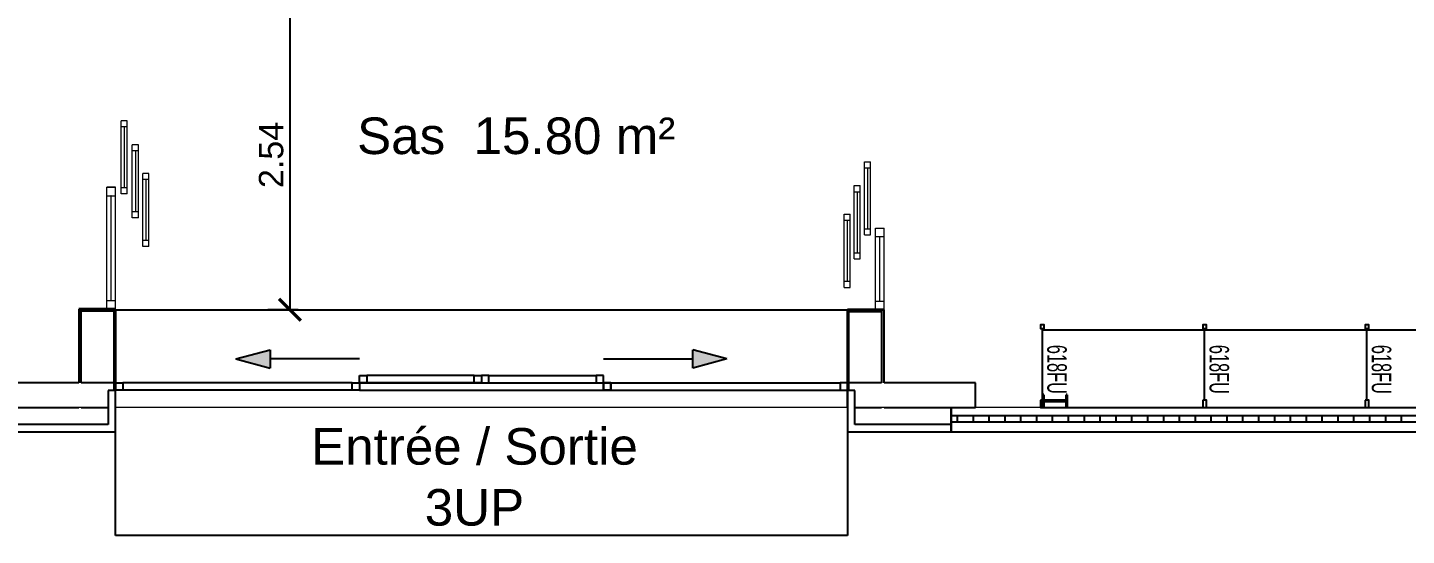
# Model space of a CAD drawing. Header units: millimetres. Extents: x 15590 to 15992, y 1055 to 1132.
# Drawn here: x 15659.18 to 15670.48, y 1069.46 to 1073.62 of the extents above; entities that cross this region are included whole.
import ezdxf
from ezdxf.enums import TextEntityAlignment as Align

# ---------------------------------------------------------------- set-up
doc = ezdxf.new("R2010")
doc.units = ezdxf.units.MM
doc.header["$MEASUREMENT"] = 0
doc.linetypes.add('Court', pattern=[0.25, 0.05, -0.075, 0.05, -0.075])
doc.linetypes.add('Tirets courts A', pattern=[0.4, 0.2, -0.2])
doc.layers.get('0').update_dxf_attribs({"lineweight": 9})
for name, color, linetype in [('auvent 3D', 7, 'Continuous'), ('gondole', 6, 'Continuous'), ('murs exterieurs.P', 7, 'Continuous'), ('murs interieurs.P', 7, 'Continuous'), ('structure', 7, 'Continuous'), ('texte.VETTI', 7, 'Continuous')]:
    doc.layers.add(name, color=color, linetype=linetype)
doc.layers.add('DM cloison', color=7, linetype='Continuous', lineweight=9)
doc.layers.add('DM Divers', color=7, linetype='Continuous', lineweight=9)
doc.styles.get("Standard").update_dxf_attribs({"font": 'swiss.ttf', "height": 0.2})
doc.dimstyles.get("Standard").update_dxf_attribs({"dimtxt": 0.2, "dimasz": 0.18, "dimexe": 0.18, "dimexo": 0.0625, "dimgap": 0.05, "dimtad": 1, "dimzin": 4, "dimdsep": 46, "dimtxsty": 'Standard', "dimblk": 'ARCHTICK', "dimcen": 0.09, "dimadec": 0, "dimazin": 0, "dimtfac": 1, "dimtofl": 0, "dimtmove": 0, "dimatfit": 3, "dimfxl": 1, "dimtolj": 1, "dimtzin": 0, "dimarcsym": 0})

# ---------------------------------------------------------------- blocks, each defined once
blk = doc.blocks.new('Entrée Sortie')
at = {"layer": 'DM Divers', "insert": (49, 458), "char_height": 300, "width": 3361.04, "attachment_point": 2}
blk.add_mtext('{\\fArial|b0|i0|c0|p34;\\C1;Entrée / Sortie\\Ftxt|c0;\\P\\fArial|b0|i0|c238|p34;3UP}', dxfattribs=at)
blk = doc.blocks.new('_ArchTick')
at = {"color": 0, "linetype": 'ByBlock', "const_width": 0.15}
blk.add_lwpolyline([(-0.5, -0.5), (0.5, 0.5)], dxfattribs=at)
blk = doc.blocks.new('*D78')
at = {"layer": 'DEFPOINTS', "color": 0, "transparency": 16777216}
for p in [(15661.461, 1073.85), (15661.331, 1071.31), (15661.461, 1071.31)]:
    blk.add_point(p, dxfattribs=at)
at = {"layer": 'DM cloison', "color": 0, "lineweight": -2, "transparency": 16777216}
for p, q in [((15661.399, 1073.85), (15661.151, 1073.85)), ((15661.331, 1073.85), (15661.331, 1071.31)), ((15661.399, 1071.31), (15661.151, 1071.31))]:
    blk.add_line(p, q, dxfattribs=at)
at = {"layer": 'DM cloison', "color": 0, "lineweight": -2, "transparency": 16777216, "xscale": 0.18, "yscale": 0.18, "zscale": 0.18}
for p, rotation in [((15661.331, 1073.85), 90), ((15661.331, 1071.31), 270)]:
    blk.add_blockref('_ArchTick', p, dxfattribs=dict(at, rotation=rotation))
at = {"layer": 'DM cloison', "color": 0, "transparency": 16777216, "insert": (15661.178, 1072.58), "char_height": 0.2, "attachment_point": 5, "rotation": 90}
blk.add_mtext('\\A1;2.54', dxfattribs=at)
blk = doc.blocks.new('M618FU-1330')
for points in [[(-0.637, 1.345), (-0.647, 1.345), (-0.647, 1.36), (-0.677, 1.36), (-0.677, 1.33), (-0.647, 1.33), (-0.647, 1.345), (-0.637, 1.345)], [(-0.06, 1.345), (-0.637, 1.345)], [(-0.636, 0.015), (-0.636, 1.345)], [(-0.637, 0.015), (-0.647, 0.015), (-0.647, 0.03), (-0.677, 0.03), (-0.677, 0), (-0.647, 0), (-0.647, 0.015), (-0.637, 0.015)], [(-0.06, 0.015), (-0.637, 0.015)]]:
    blk.add_lwpolyline(points)
for points in [[(-0.06, 1.33), (0, 1.33), (0, 1.36), (-0.06, 1.36)], [(-0.06, 0), (0, 0), (0, 0.03), (-0.06, 0.03)]]:
    blk.add_lwpolyline(points, close=True)
at = {"color": 7, "lineweight": 25}
blk.add_lwpolyline([(0, 0.03), (0, 1.33)], dxfattribs=at)
at = {"color": 151, "lineweight": 15, "width": 0.6}
blk.add_text('618FU', height=0.16, dxfattribs=at).set_placement((-0.11, 0.135), align=Align.MIDDLE_RIGHT)

msp = doc.modelspace()

# ---------------------------------------------------------------- hatches: boundary and pattern name
at = {"layer": 'murs exterieurs.P', "linetype": 'Continuous', "ltscale": 1000}
h = msp.add_hatch(dxfattribs=at)
h.set_pattern_fill('ISOLANT_POLYSTYRENE_0005', color=256, scale=0.1, angle=90, style=0, pattern_type=2)
h.set_pattern_definition([(90, (15639.76314, 1074.65998), (-0.13, 8e-18), []), (180, (15639.76314, 1074.65998), (-8e-18, -0.13), [])])
h.paths.add_polyline_path([(15666.751, 1070.39), (15677.601, 1070.39), (15677.601, 1070.44), (15666.751, 1070.44)], flags=0)
at = {"layer": 'texte.VETTI', "linetype": 'Continuous'}
for points in [[(15660.889, 1070.907), (15661.169, 1070.832), (15661.169, 1070.982)], [(15664.913, 1070.907), (15664.634, 1070.982), (15664.634, 1070.832)]]:
    msp.add_hatch(color=256, dxfattribs=at).paths.add_polyline_path(points, flags=0)

# ---------------------------------------------------------------- linework, layer by layer
for p, q in [((15659.948, 1072.26), (15659.948, 1072.86)), ((15659.998, 1072.86), (15659.948, 1072.86)), ((15659.998, 1072.26), (15659.998, 1072.86)), ((15659.998, 1072.81), (15659.948, 1072.81)), ((15659.973, 1072.81), (15659.973, 1072.31)), ((15660.039, 1072.064), (15660.039, 1072.664)), ((15660.089, 1072.664), (15660.039, 1072.664)), ((15660.089, 1072.614), (15660.039, 1072.614)), ((15660.064, 1072.614), (15660.064, 1072.114)), ((15660.089, 1072.064), (15660.089, 1072.664)), ((15666.041, 1071.924), (15666.041, 1072.524)), ((15666.041, 1072.524), (15666.091, 1072.524)), ((15666.091, 1071.924), (15666.091, 1072.524)), ((15660.125, 1071.829), (15660.125, 1072.429)), ((15660.175, 1072.429), (15660.125, 1072.429)), ((15660.175, 1072.379), (15660.125, 1072.379)), ((15660.15, 1072.379), (15660.15, 1071.879)), ((15660.175, 1071.829), (15660.175, 1072.429)), ((15666.041, 1072.474), (15666.091, 1072.474)), ((15666.066, 1072.474), (15666.066, 1071.974)), ((15659.831, 1071.315), (15659.831, 1072.315)), ((15659.831, 1072.315), (15659.901, 1072.315)), ((15659.901, 1072.315), (15659.831, 1072.315)), ((15659.901, 1071.315), (15659.901, 1072.315)), ((15659.998, 1072.31), (15659.948, 1072.31)), ((15665.955, 1071.728), (15665.955, 1072.328)), ((15665.955, 1072.328), (15666.005, 1072.328)), ((15665.955, 1072.278), (15666.005, 1072.278)), ((15665.98, 1072.278), (15665.98, 1071.778)), ((15666.005, 1071.728), (15666.005, 1072.328)), ((15659.831, 1072.245), (15659.901, 1072.245)), ((15659.866, 1072.245), (15659.863, 1072.245)), ((15659.863, 1072.245), (15659.863, 1071.385)), ((15659.998, 1072.26), (15659.948, 1072.26)), ((15660.089, 1072.114), (15660.039, 1072.114)), ((15660.089, 1072.064), (15660.039, 1072.064)), ((15665.874, 1071.494), (15665.874, 1072.094)), ((15665.874, 1072.094), (15665.924, 1072.094)), ((15665.874, 1072.044), (15665.924, 1072.044)), ((15665.899, 1072.044), (15665.899, 1071.544)), ((15665.924, 1071.494), (15665.924, 1072.094)), ((15666.041, 1071.974), (15666.091, 1071.974)), ((15666.041, 1071.924), (15666.091, 1071.924)), ((15666.131, 1071.31), (15666.131, 1071.98)), ((15666.131, 1071.98), (15666.201, 1071.98)), ((15666.201, 1071.31), (15666.201, 1071.98)), ((15660.175, 1071.879), (15660.125, 1071.879)), ((15660.175, 1071.829), (15660.125, 1071.829)), ((15666.131, 1071.91), (15666.201, 1071.91)), ((15666.163, 1071.91), (15666.163, 1071.38)), ((15665.955, 1071.778), (15666.005, 1071.778)), ((15665.955, 1071.728), (15666.005, 1071.728)), ((15665.874, 1071.544), (15665.924, 1071.544)), ((15665.874, 1071.494), (15665.924, 1071.494)), ((15659.831, 1071.385), (15659.901, 1071.385)), ((15666.131, 1071.38), (15666.201, 1071.38)), ((15659.831, 1071.315), (15659.901, 1071.315)), ((15666.131, 1071.31), (15666.201, 1071.31)), ((15659.841, 1070.51), (15648.301, 1070.51)), ((15665.901, 1070.51), (15659.901, 1070.51)), ((15677.501, 1070.51), (15665.961, 1070.51))]:
    msp.add_line(p, q)
at = {"layer": 'auvent 3D', "linetype": 'Tirets courts A', "ltscale": 1000, "flags": 128}
msp.add_lwpolyline([(15665.901, 1071.31), (15665.901, 1069.46), (15659.901, 1069.46), (15659.901, 1071.31)], close=True, dxfattribs=at)
at = {"layer": 'murs exterieurs.P', "linetype": 'Court', "ltscale": 1000}
msp.add_line((15662.001, 1071.31), (15663.801, 1071.31), dxfattribs=at)
at = {"layer": 'murs exterieurs.P', "color": 31, "linetype": 'Continuous', "lineweight": 25, "ltscale": 1000}
for p, q in [((15659.901, 1070.51), (15659.901, 1070.71)), ((15665.901, 1070.51), (15665.901, 1070.71)), ((15666.751, 1070.51), (15666.751, 1070.44)), ((15677.795, 1070.44), (15666.751, 1070.44))]:
    msp.add_line(p, q, dxfattribs=at)
at = {"layer": 'murs exterieurs.P', "linetype": 'Continuous', "ltscale": 1000}
for p, q in [((15659.901, 1070.65), (15659.901, 1070.71)), ((15659.901, 1070.71), (15659.961, 1070.71)), ((15659.961, 1070.71), (15659.961, 1070.65)), ((15661.841, 1070.71), (15659.961, 1070.71)), ((15661.841, 1070.65), (15661.841, 1070.71)), ((15661.841, 1070.71), (15661.901, 1070.71)), ((15661.841, 1070.71), (15661.901, 1070.71)), ((15661.841, 1070.65), (15661.841, 1070.71)), ((15661.901, 1070.71), (15661.901, 1070.77)), ((15661.901, 1070.77), (15661.961, 1070.77)), ((15661.901, 1070.71), (15661.901, 1070.65)), ((15661.961, 1070.71), (15661.901, 1070.71)), ((15661.901, 1070.71), (15661.901, 1070.65)), ((15661.901, 1070.71), (15663.901, 1070.71)), ((15661.961, 1070.77), (15661.961, 1070.71)), ((15662.841, 1070.77), (15661.961, 1070.77)), ((15662.841, 1070.71), (15661.961, 1070.71)), ((15662.841, 1070.71), (15662.841, 1070.77)), ((15662.841, 1070.77), (15662.901, 1070.77)), ((15662.901, 1070.71), (15662.841, 1070.71)), ((15662.901, 1070.77), (15662.901, 1070.71)), ((15662.961, 1070.77), (15662.901, 1070.77)), ((15662.901, 1070.77), (15662.901, 1070.71)), ((15662.901, 1070.71), (15662.961, 1070.71)), ((15662.961, 1070.71), (15662.961, 1070.77)), ((15662.961, 1070.77), (15663.841, 1070.77)), ((15662.961, 1070.71), (15663.841, 1070.71)), ((15663.901, 1070.77), (15663.841, 1070.77)), ((15663.841, 1070.77), (15663.841, 1070.71)), ((15663.841, 1070.71), (15663.901, 1070.71)), ((15663.901, 1070.71), (15663.901, 1070.77)), ((15663.961, 1070.71), (15663.901, 1070.71)), ((15663.901, 1070.71), (15663.901, 1070.65)), ((15663.901, 1070.71), (15663.961, 1070.71)), ((15663.901, 1070.65), (15663.901, 1070.71)), ((15663.961, 1070.65), (15663.961, 1070.71)), ((15663.961, 1070.71), (15665.841, 1070.71)), ((15663.961, 1070.71), (15663.961, 1070.65)), ((15665.901, 1070.71), (15665.841, 1070.71)), ((15665.841, 1070.71), (15665.841, 1070.65)), ((15665.901, 1070.65), (15665.901, 1070.71)), ((15659.961, 1070.65), (15659.901, 1070.65)), ((15661.841, 1070.65), (15659.961, 1070.65)), ((15661.901, 1070.65), (15661.841, 1070.65)), ((15661.901, 1070.65), (15661.841, 1070.65)), ((15661.901, 1070.65), (15663.901, 1070.65)), ((15663.901, 1070.65), (15663.961, 1070.65)), ((15663.961, 1070.65), (15663.901, 1070.65)), ((15663.961, 1070.65), (15665.841, 1070.65)), ((15665.841, 1070.65), (15665.901, 1070.65)), ((15666.751, 1070.44), (15666.751, 1070.51)), ((15666.751, 1070.44), (15666.751, 1070.39)), ((15666.751, 1070.39), (15666.751, 1070.44)), ((15666.751, 1070.39), (15666.751, 1070.31)), ((15666.751, 1070.39), (15677.981, 1070.39)), ((15666.751, 1070.31), (15666.751, 1070.39))]:
    msp.add_line(p, q, dxfattribs=at)
at = {"layer": 'murs exterieurs.P', "color": 31, "linetype": 'Continuous', "lineweight": 25, "ltscale": 1000, "flags": 128}
for points in [[(15659.601, 1070.71), (15658.851, 1070.71)], [(15659.901, 1070.71), (15659.621, 1070.71)], [(15666.181, 1070.71), (15665.901, 1070.71)], [(15666.951, 1070.71), (15666.201, 1070.71)], [(15666.951, 1070.51), (15666.951, 1070.71)], [(15658.851, 1070.51), (15659.601, 1070.51)], [(15659.621, 1070.51), (15659.841, 1070.51)], [(15665.961, 1070.51), (15666.181, 1070.51)], [(15666.201, 1070.51), (15666.951, 1070.51)]]:
    msp.add_lwpolyline(points, dxfattribs=at)
at = {"layer": 'murs exterieurs.P', "linetype": 'Continuous', "ltscale": 1000, "flags": 128}
for points in [[(15659.891, 1070.649), (15659.841, 1070.649)], [(15659.841, 1070.649), (15659.841, 1070.37)], [(15659.901, 1070.31), (15659.901, 1070.649)], [(15665.901, 1070.649), (15665.901, 1070.31)], [(15665.961, 1070.649), (15665.911, 1070.649)], [(15665.961, 1070.37), (15665.961, 1070.649)], [(15659.841, 1070.37), (15659.051, 1070.37)], [(15666.751, 1070.37), (15665.961, 1070.37)], [(15666.751, 1070.31), (15666.751, 1070.37)], [(15659.051, 1070.31), (15659.901, 1070.31)], [(15665.901, 1070.31), (15666.751, 1070.31)], [(15666.751, 1070.31), (15678.014, 1070.31)]]:
    msp.add_lwpolyline(points, dxfattribs=at)
at = {"layer": 'murs interieurs.P', "linetype": 'Court', "ltscale": 1000, "flags": 128}
for points in [[(15659.601, 1071.315), (15659.601, 1070.71)], [(15659.621, 1070.71), (15659.621, 1071.305)], [(15666.181, 1071.3), (15666.181, 1070.71)], [(15666.201, 1070.71), (15666.201, 1071.31)]]:
    msp.add_lwpolyline(points, dxfattribs=at)
at = {"layer": 'murs interieurs.P', "color": 160, "linetype": 'Continuous', "lineweight": 35, "ltscale": 1000, "flags": 128}
for points in [[(15659.901, 1071.315), (15659.601, 1071.315)], [(15659.621, 1071.305), (15659.891, 1071.305)], [(15659.891, 1071.305), (15659.891, 1070.649)], [(15659.901, 1070.649), (15659.901, 1071.315)], [(15665.901, 1071.31), (15665.901, 1070.649)], [(15666.201, 1071.31), (15665.901, 1071.31)], [(15665.911, 1070.649), (15665.911, 1071.3)], [(15665.911, 1071.3), (15666.181, 1071.3)]]:
    msp.add_lwpolyline(points, dxfattribs=at)
at = {"layer": 'structure', "color": 160, "linetype": 'Continuous', "lineweight": 35, "ltscale": 1000}
for p, q in [((15667.51, 1070.612), (15667.501, 1070.612)), ((15667.501, 1070.612), (15667.501, 1070.512)), ((15667.51, 1070.571), (15667.51, 1070.612)), ((15667.687, 1070.565), (15667.515, 1070.565)), ((15667.701, 1070.612), (15667.693, 1070.612)), ((15667.693, 1070.612), (15667.693, 1070.571)), ((15667.701, 1070.512), (15667.701, 1070.612)), ((15667.501, 1070.512), (15667.51, 1070.512)), ((15667.51, 1070.512), (15667.51, 1070.554)), ((15667.515, 1070.56), (15667.687, 1070.56)), ((15667.693, 1070.554), (15667.693, 1070.512)), ((15667.693, 1070.512), (15667.701, 1070.512))]:
    msp.add_line(p, q, dxfattribs=at)
for centre, start, end in [((15667.515, 1070.571), 180, 270), ((15667.687, 1070.571), 270, 0), ((15667.515, 1070.554), 90, 180), ((15667.687, 1070.554), 0, 90)]:
    msp.add_arc(centre, 0.0056, start, end, dxfattribs=at)
at = {"layer": 'texte.VETTI', "linetype": 'Continuous', "ltscale": 1000}
for p, q in [((15660.889, 1070.907), (15661.169, 1070.982)), ((15660.889, 1070.907), (15661.169, 1070.832)), ((15661.169, 1070.982), (15661.169, 1070.832)), ((15661.901, 1070.907), (15661.169, 1070.907)), ((15663.901, 1070.907), (15664.634, 1070.907)), ((15664.913, 1070.907), (15664.634, 1070.982)), ((15664.634, 1070.832), (15664.634, 1070.982)), ((15664.913, 1070.907), (15664.634, 1070.832))]:
    msp.add_line(p, q, dxfattribs=at)

# ---------------------------------------------------------------- block references
at = {"layer": 'DM cloison', "xscale": 0.001, "yscale": 0.001, "zscale": 0.001}
msp.add_blockref('Entrée Sortie', (15662.795, 1069.882), dxfattribs=at)
at = {"layer": 'gondole', "rotation": 270}
for p in [(15667.484, 1070.51), (15668.814, 1070.51), (15670.144, 1070.51)]:
    msp.add_blockref('M618FU-1330', p, dxfattribs=at)

# ---------------------------------------------------------------- texts
at = {"layer": 'DM Divers', "insert": (15663.186, 1072.887), "char_height": 0.3, "width": 6.6142, "attachment_point": 2}
msp.add_mtext('Sas  15.80 m²', dxfattribs=at)

# ---------------------------------------------------------------- dimensions: what is measured, and where the dimension line sits
at = {"layer": 'DM cloison'}
dim = msp.add_linear_dim(base=(15661.331, 1071.31), p1=(15661.461, 1073.85), p2=(15661.461, 1071.31), angle=90, dimstyle='Standard', dxfattribs=at)
dim.commit()
dim.dimension.update_dxf_attribs({"geometry": '*D78', "text_midpoint": (15661.178, 1072.58)})

doc.saveas('drawing.dxf')
